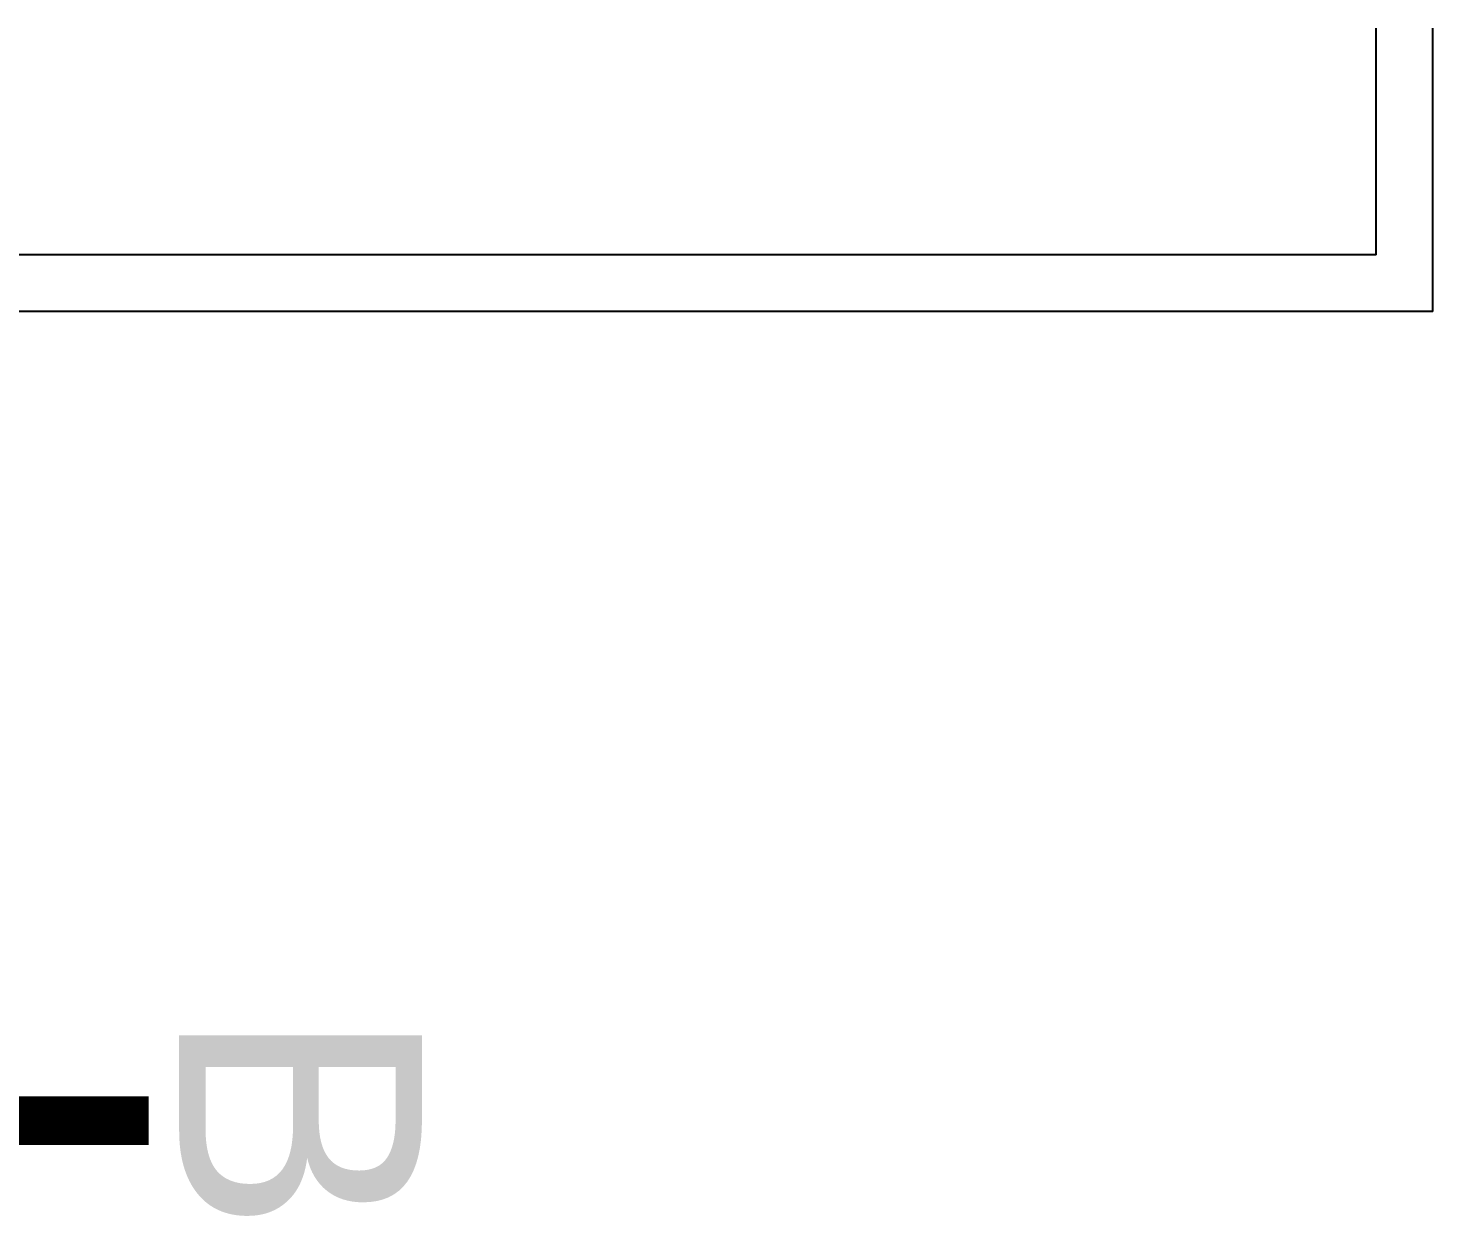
# Model space of a CAD drawing. Header units: millimetres. Extents: x 1778 to 2471, y 1406 to 1876.
# Drawn here: x 1792.086 to 1793.822, y 1620.16 to 1621.628 of the extents above; entities that cross this region are included whole.
import ezdxf
from ezdxf.enums import TextEntityAlignment as Align

# ---------------------------------------------------------------- set-up
doc = ezdxf.new("R2010")
doc.units = ezdxf.units.MM
doc.layers.add('ARQ_EXISNTENTE_VISTA', color=9, linetype='Continuous')
doc.layers.add('ARQ_LINHA_CORTE', color=4, linetype='Continuous')
doc.styles.get("Standard").update_dxf_attribs({"font": 'arial.ttf'})

msp = doc.modelspace()

# ---------------------------------------------------------------- linework, layer by layer
at = {"layer": 'ARQ_EXISNTENTE_VISTA'}
for p, q in [((1793.7518, 1621.3477), (1793.7518, 1621.6277)), ((1793.8218, 1621.2777), (1793.8218, 1621.6277)), ((1793.7518, 1621.3477), (1790.5318, 1621.3477)), ((1793.8218, 1621.2777), (1790.4618, 1621.2777))]:
    msp.add_line(p, q, dxfattribs=at)
at = {"layer": 'ARQ_LINHA_CORTE'}
msp.add_lwpolyline([(1792.235, 1620.2777, 0.06, 0.06, 0), (1791.835, 1620.2777, 0, 0, 0), (1791.835, 1621.7777, 0, 0, 0)], format="xyseb", dxfattribs=at)

# ---------------------------------------------------------------- texts
msp.add_text('B', height=0.3, rotation=270, dxfattribs=at).set_placement((1792.2727, 1620.2777), align=Align.CENTER)

doc.saveas('drawing.dxf')
